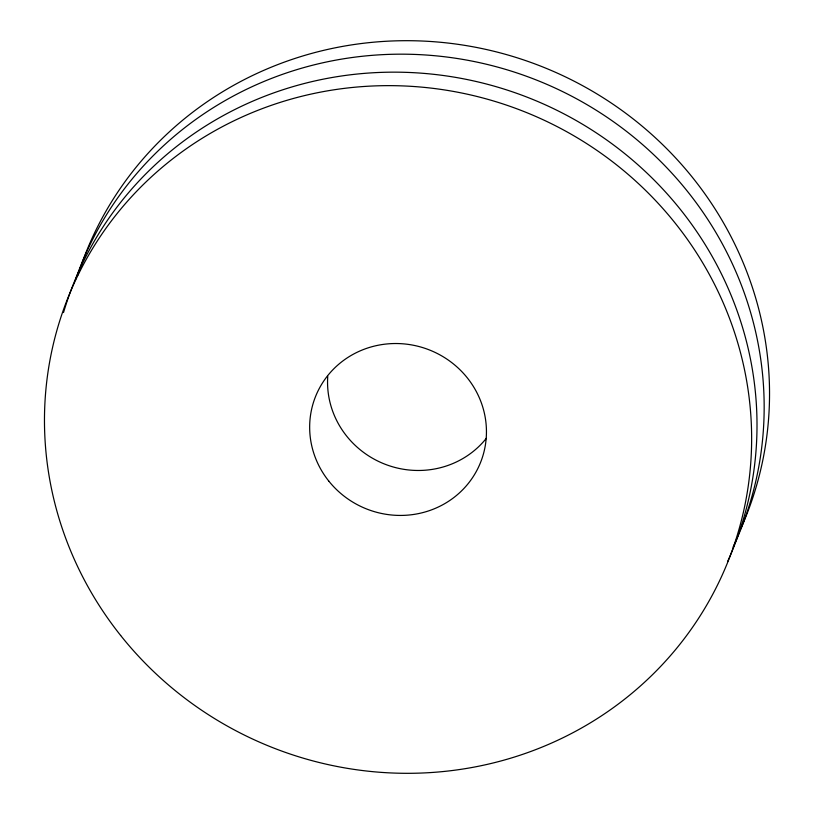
<?xml version="1.0" encoding="UTF-8"?>
<svg xmlns="http://www.w3.org/2000/svg" width="814" height="814" viewBox="0 0 814 814"><rect width="100%" height="100%" fill="white"/><g stroke="black" fill="none" stroke-linecap="round" stroke-linejoin="round"><path stroke-width="1.22" d="M77.879 275.091A355.392 341.972 21.7 0 1 537.993 65.079A355.392 341.972 21.7 0 1 740.598 529.069M63.512 312.556A355.392 341.972 21.7 0 1 523.026 95.614A355.392 341.972 21.7 0 1 727.553 561.67M75.295 280.219A355.392 341.972 21.7 0 1 539.295 81.186A355.392 341.972 21.7 0 1 733.149 547.079M486.284 438.37A88.848 85.49 21.7 0 1 384.839 464.153A88.848 85.49 21.7 0 1 327.757 376.373M120.655 635.48A355.392 341.972 21.7 0 0 726.637 564.885A355.392 341.972 21.7 0 0 346.866 88.065A355.392 341.972 21.7 0 0 120.655 635.48M328.703 480.972A88.848 85.49 21.7 0 0 480.199 463.329A88.848 85.49 21.7 0 0 385.256 344.129A88.848 85.49 21.7 0 0 328.703 480.972"/></g></svg>
